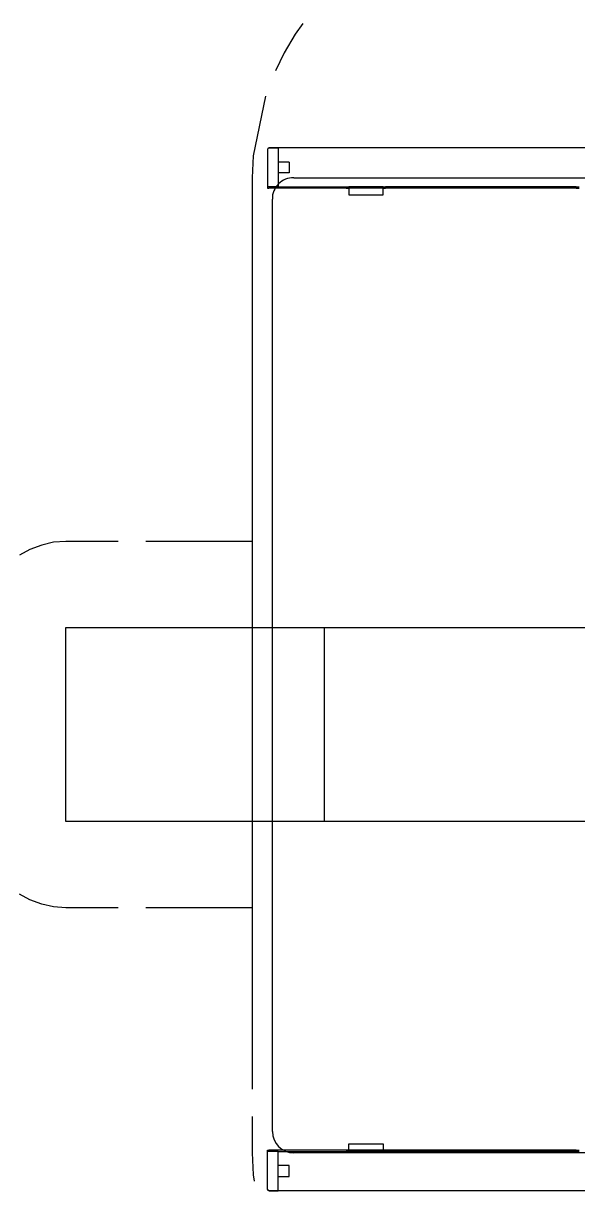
# Model space of a CAD drawing. Header units: metres. Extents: x -22 to 564, y 0 to 143.
# Drawn here: x 96.649 to 97.936, y 35.493 to 38.203 of the extents above; entities that cross this region are included whole.
import ezdxf
from ezdxf.enums import TextEntityAlignment as Align

# ---------------------------------------------------------------- set-up
doc = ezdxf.new("R2010")
doc.units = ezdxf.units.M
doc.linetypes.add('XREF 1N NEURO-ONCOLOGIA$0$PDF_IMPORT', pattern=[1, 0.8, -0.2])
doc.layers.add('XREF 1N NEURO-ONCOLOGIA$0$EQUIPO TOMOGRAFIA', color=40, linetype='Continuous')
doc.layers.add('XREF 1N NEURO-ONCOLOGIA$0$TEX-MOB', color=4, linetype='Continuous')
doc.styles.add('XREF 1N NEURO-ONCOLOGIA$0$HANDLET', font='romans.shx')

# ---------------------------------------------------------------- blocks, each defined once
blk = doc.blocks.new('XREF 1N NEURO-ONCOLOGIA$0$A$C321fc94a')
at = {"lineweight": 25}
for p, q in [((-1.9611, 1.6279), (-1.979, 1.6025)), ((-1.979, 1.6025), (-2.0044, 1.5591)), ((-2.0044, 1.5591), (-2.0245, 1.5179)), ((-2.0436, 1.3391), (-2.0436, 1.3391)), ((-2.0404, 1.3391), (-2.0436, 1.3359)), ((-2.0436, 1.3359), (-2.0436, 1.3349)), ((-2.0436, 1.3349), (-2.0436, 1.2513)), ((-2.0393, 1.3391), (-2.0182, 1.3391)), ((-2.0182, 1.3391), (-2.0182, 1.2481)), ((-2.0182, 1.3063), (-1.9928, 1.3063)), ((-1.9928, 1.3053), (-1.9928, 1.2809)), ((-1.9928, 1.3053), (-1.9928, 1.3053)), ((-1.9928, 1.2809), (-2.0182, 1.2809)), ((-1.9928, 1.2809), (-1.9928, 1.2809)), ((-2.0436, 1.2513), (-2.0436, 1.2503)), ((-2.0436, 1.2503), (-2.0436, 1.2481)), ((-2.0404, 1.2481), (-2.0436, 1.2481)), ((-2.0436, 1.2481), (-2.0436, 1.245)), ((-2.0393, 1.2481), (-2.0404, 1.2481)), ((-2.0182, 1.2481), (-2.0393, 1.2481)), ((-2.0182, 1.2481), (-1.8606, 1.2481)), ((-1.8606, 1.2481), (-1.8542, 1.2481)), ((-1.8542, 1.2481), (-1.8542, 1.2418)), ((-1.7749, 1.2481), (-1.8542, 1.2481)), ((-1.7749, 1.2481), (-1.7696, 1.2481)), ((-1.7749, 1.2418), (-1.7749, 1.2481)), ((-1.3264, 1.2481), (-1.3201, 1.2481)), ((-2.0436, 1.245), (-2.0404, 1.245)), ((-1.8606, 1.245), (-1.8542, 1.245)), ((-1.8542, 1.2418), (-1.8542, 1.2354)), ((-1.8542, 1.2354), (-1.8542, 1.2323)), ((-1.8542, 1.2323), (-1.8542, 1.2302)), ((-1.8542, 1.2302), (-1.8511, 1.2302)), ((-1.8511, 1.2302), (-1.7781, 1.2302)), ((-1.7781, 1.2302), (-1.7749, 1.2302)), ((-1.7749, 1.245), (-1.7696, 1.245)), ((-1.7749, 1.2354), (-1.7749, 1.2418)), ((-1.7749, 1.2323), (-1.7749, 1.2354)), ((-1.7749, 1.2302), (-1.7749, 1.2323)), ((-1.3264, 1.245), (-1.3201, 1.245)), ((-2.5672, 0.4168), (-2.5947, 0.4062)), ((-2.5397, 0.4231), (-2.5672, 0.4168)), ((-2.5111, 0.4252), (-2.5397, 0.4231)), ((-2.3895, 0.4252), (-2.5111, 0.4252)), ((-2.5947, 0.4062), (-2.619, 0.3935)), ((-2.5947, -0.4072), (-2.619, -0.3935)), ((-2.5672, -0.4168), (-2.5947, -0.4072)), ((-2.5397, -0.4231), (-2.5672, -0.4168)), ((-2.5111, -0.4252), (-2.5397, -0.4231)), ((-2.3895, -0.4252), (-2.5111, -0.4252)), ((-2.0785, -0.9097), (-2.0785, -0.9943)), ((-1.8542, -0.9763), (-1.8542, -0.9731)), ((-1.8542, -0.9731), (-1.8511, -0.9731)), ((-1.8511, -0.9731), (-1.7781, -0.9731)), ((-1.7781, -0.9731), (-1.7749, -0.9731)), ((-1.7749, -0.9731), (-1.7749, -0.9763)), ((-2.0785, -0.9943), (-2.0764, -1.0451)), ((-2.0436, -0.9911), (-2.0436, -0.9879)), ((-2.0436, -0.9879), (-2.0404, -0.9879)), ((-2.0404, -0.9911), (-2.0436, -0.9911)), ((-2.0436, -0.9943), (-2.0436, -0.9911)), ((-2.0436, -0.9953), (-2.0436, -0.9943)), ((-2.0436, -1.0778), (-2.0436, -0.9953)), ((-2.0393, -0.9911), (-2.0404, -0.9911)), ((-2.0182, -0.9911), (-2.0393, -0.9911)), ((-2.0182, -1.0821), (-2.0182, -0.9911)), ((-2.0182, -0.9911), (-1.8606, -0.9911)), ((-1.8606, -0.9879), (-1.8542, -0.9879)), ((-1.8606, -0.9911), (-1.8542, -0.9911)), ((-1.8542, -0.9795), (-1.8542, -0.9763)), ((-1.8542, -0.9848), (-1.8542, -0.9795)), ((-1.8542, -0.9911), (-1.8542, -0.9848)), ((-1.7749, -0.9911), (-1.8542, -0.9911)), ((-1.7749, -0.9763), (-1.7749, -0.9795)), ((-1.7749, -0.9795), (-1.7749, -0.9848)), ((-1.7749, -0.9848), (-1.7749, -0.9911)), ((-1.7749, -0.9879), (-1.7696, -0.9879)), ((-1.7749, -0.9911), (-1.7696, -0.9911)), ((-1.3264, -0.9879), (-1.3201, -0.9879)), ((-1.3264, -0.9911), (-1.3201, -0.9911)), ((-1.9928, -1.0239), (-2.0182, -1.0239)), ((-1.9928, -1.0493), (-1.9928, -1.0239)), ((-1.9928, -1.0239), (-1.9928, -1.0239)), ((-2.0764, -1.0451), (-2.0742, -1.0599)), ((-2.0182, -1.0493), (-1.9928, -1.0493)), ((-1.9928, -1.0493), (-1.9928, -1.0493)), ((-2.0436, -1.0789), (-2.0436, -1.0778)), ((-2.0404, -1.0821), (-2.0436, -1.0789)), ((-2.0436, -1.0821), (-2.0436, -1.0821)), ((-2.0393, -1.0821), (-2.0182, -1.0821))]:
    blk.add_line(p, q, dxfattribs=at)
at = {"linetype": 'XREF 1N NEURO-ONCOLOGIA$0$PDF_IMPORT', "lineweight": 25, "ltscale": 12.700715}
for p, q in [((-2.0478, 1.4586), (-2.0764, 1.3201)), ((-2.0764, 1.3201), (-2.0785, 1.2693)), ((-2.0785, 1.2693), (-2.0785, -0.8462)), ((-1.3264, 1.2481), (-1.7696, 1.2481)), ((-1.3264, -0.9911), (-1.7696, -0.9911))]:
    blk.add_line(p, q, dxfattribs=at)
at = {"linetype": 'XREF 1N NEURO-ONCOLOGIA$0$PDF_IMPORT', "lineweight": 25, "ltscale": 18.627716}
for p, q in [((-0.3776, 1.3391), (-2.0404, 1.3391)), ((-0.3776, -1.0821), (-2.0404, -1.0821))]:
    blk.add_line(p, q, dxfattribs=at)
at = {"linetype": 'XREF 1N NEURO-ONCOLOGIA$0$PDF_IMPORT', "lineweight": 25, "ltscale": 18.098519}
blk.add_line((-1.9822, 1.2693), (-1.1117, 1.2693), dxfattribs=at)
at = {"linetype": 'XREF 1N NEURO-ONCOLOGIA$0$PDF_IMPORT', "lineweight": 25, "ltscale": 17.99268}
for p, q in [((-1.3264, 1.245), (-2.0404, 1.245)), ((-1.3264, -0.9879), (-2.0404, -0.9879))]:
    blk.add_line(p, q, dxfattribs=at)
at = {"linetype": 'XREF 1N NEURO-ONCOLOGIA$0$PDF_IMPORT', "lineweight": 25, "ltscale": 19.368591}
blk.add_line((-2.0319, -0.9446), (-2.0319, 1.2196), dxfattribs=at)
at = {"linetype": 'XREF 1N NEURO-ONCOLOGIA$0$PDF_IMPORT', "lineweight": 25, "ltscale": 12.065679}
for p, q in [((-2.0785, 0.4252), (-2.326, 0.4252)), ((-2.0785, -0.4252), (-2.326, -0.4252))]:
    blk.add_line(p, q, dxfattribs=at)
at = {"linetype": 'XREF 1N NEURO-ONCOLOGIA$0$PDF_IMPORT', "lineweight": 25, "ltscale": 6.350358}
for p, q in [((-2.5111, -0.2253), (-2.5111, 0.2253)), ((-2.5111, 0.2253), (-1.9113, 0.2253)), ((-1.9113, -0.2253), (-2.5111, -0.2253)), ((0.7267, -0.2253), (-1.9113, -0.2253))]:
    blk.add_line(p, q, dxfattribs=at)
at = {"linetype": 'XREF 1N NEURO-ONCOLOGIA$0$PDF_IMPORT', "lineweight": 25, "ltscale": 6.667875}
for p, q in [((-1.9113, -0.2253), (-1.9113, 0.2253)), ((-1.9113, 0.2253), (0.7267, 0.2253))]:
    blk.add_line(p, q, dxfattribs=at)
at = {"linetype": 'XREF 1N NEURO-ONCOLOGIA$0$PDF_IMPORT', "lineweight": 25, "ltscale": 15.135019}
blk.add_line((-0.5384, -0.9943), (-1.9822, -0.9943), dxfattribs=at)
at = {"lineweight": 25}
for centre, radius, start, end in [((-1.9835, 1.2209), 0.0485, 88.4991, 181.5009), ((-1.9819, -0.9442), 0.0501, 180.414, 269.586)]:
    blk.add_arc(centre, radius, start, end, dxfattribs=at)
blk = doc.blocks.new('XREF 1N NEURO-ONCOLOGIA')
at = {"layer": 'XREF 1N NEURO-ONCOLOGIA$0$EQUIPO TOMOGRAFIA', "rotation": 270}
blk.add_blockref('XREF 1N NEURO-ONCOLOGIA$0$A$C321fc94a', (3.1239, 45.1576, 0), dxfattribs=at)
at = {"layer": 'XREF 1N NEURO-ONCOLOGIA$0$TEX-MOB', "style": 'XREF 1N NEURO-ONCOLOGIA$0$HANDLET'}
for p in [(1.7, 4.5847, 0), (1.7073, 2.0138, 0)]:
    blk.add_attdef('234', text='', height=0.075, rotation=180, dxfattribs=at).set_placement(p, align=Align.MIDDLE_CENTER)

msp = doc.modelspace()

# ---------------------------------------------------------------- block references
at = {"rotation": 90}
msp.add_blockref('XREF 1N NEURO-ONCOLOGIA', (144.4169, 33.4511), dxfattribs=at)

doc.saveas('drawing.dxf')
